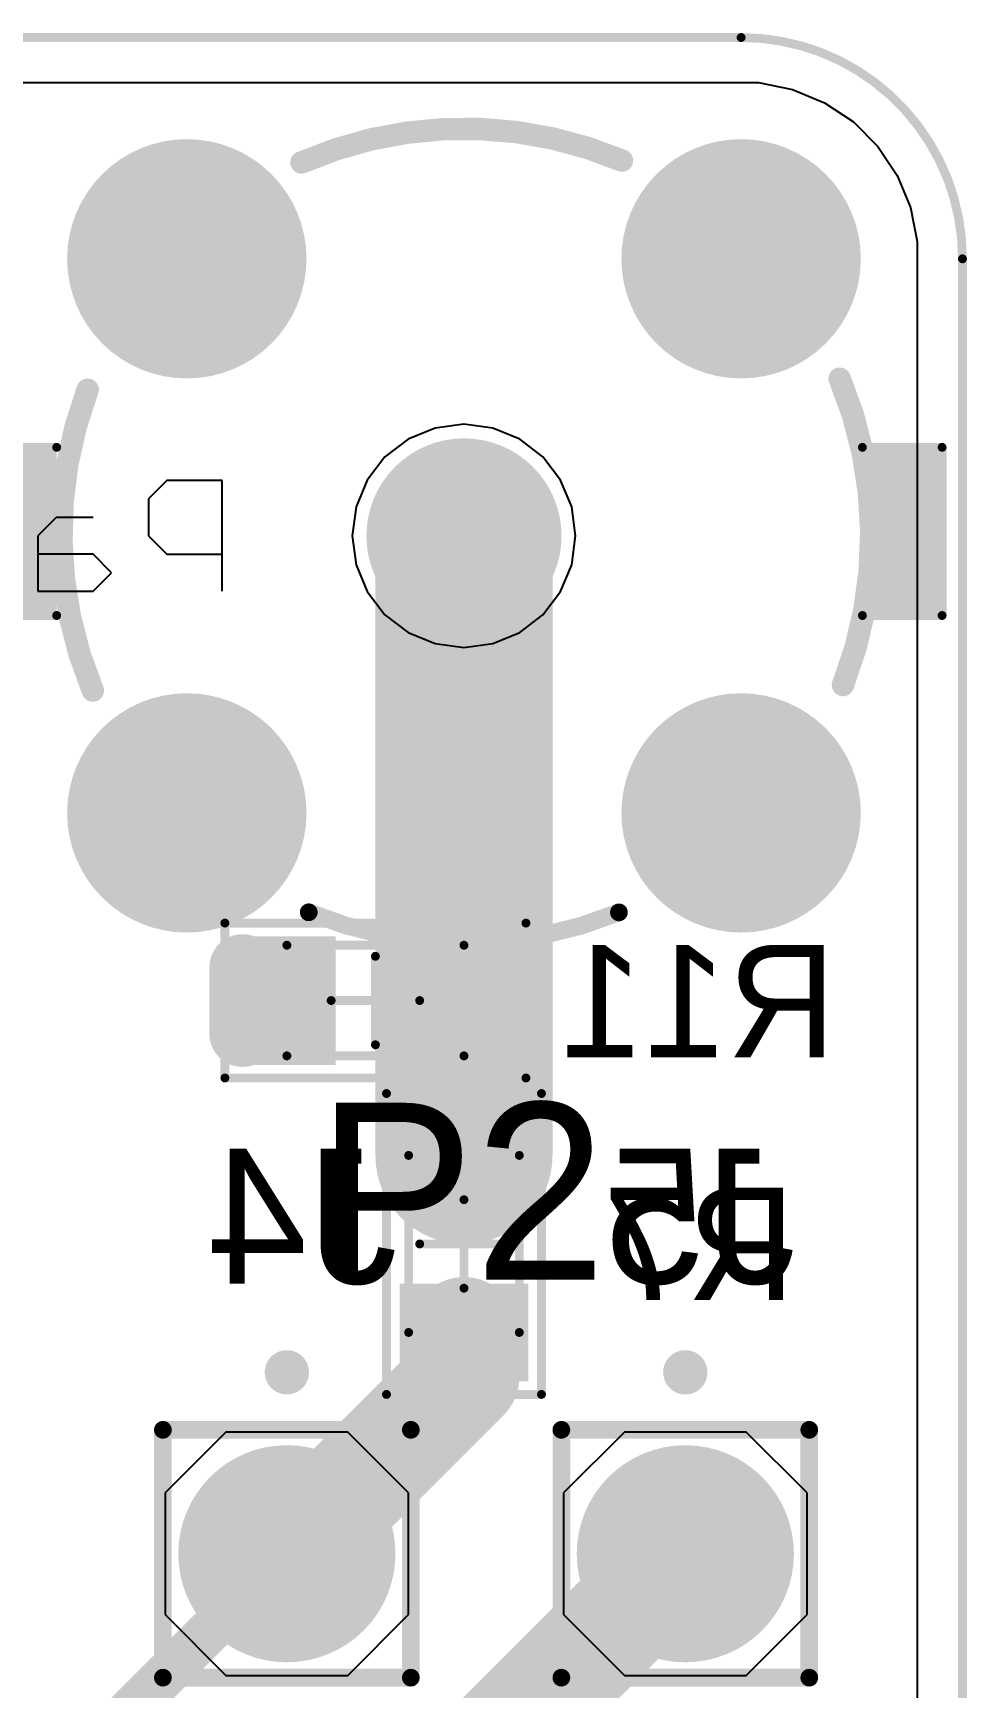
# Model space of a CAD drawing. Extents: x -15.2 to 15.2, y -17.2 to 17.2.
# Drawn here: x 4.63 to 15.18, y -1.52 to 17.18 of the extents above; entities that cross this region are included whole.
import ezdxf

# ---------------------------------------------------------------- set-up
doc = ezdxf.new("R2010")
doc.units = 0
doc.layers.get('0').update_dxf_attribs({"linetype": 'CONTINUOUS'})
for name, color, linetype in [('BOTTOMLAYER', 5, 'CONTINUOUS'), ('BOTTOMOVERLAY', 54, 'CONTINUOUS'), ('BOTTOMPASTE', 16, 'CONTINUOUS'), ('BOTTOMSOLDER', 6, 'CONTINUOUS'), ('MECHANICAL1', 6, 'CONTINUOUS'), ('MECHANICAL13', 56, 'CONTINUOUS'), ('MECHANICAL4', 56, 'CONTINUOUS'), ('MULTILAYER', 9, 'CONTINUOUS'), ('TOPLAYER', 1, 'CONTINUOUS'), ('TOPOVERLAY', 2, 'CONTINUOUS'), ('TOPSOLDER', 216, 'CONTINUOUS')]:
    doc.layers.add(name, color=color, linetype=linetype)

# ---------------------------------------------------------------- blocks, each defined once
blk = doc.blocks.new('0805R_B_2')
at = {"layer": 'BOTTOMLAYER'}
for points in [[(-1.45, 0.625), (-1.45, -0.625), (-0.55, 0.625), (-0.55, -0.625)], [(0.55, 0.625), (0.55, -0.625), (1.45, 0.625), (1.45, -0.625)]]:
    blk.add_solid(points, dxfattribs=at)
at = {"layer": 'BOTTOMPASTE'}
for points in [[(-1.45, 0.625), (-1.45, -0.625), (-0.55, 0.625), (-0.55, -0.625)], [(0.55, 0.625), (0.55, -0.625), (1.45, 0.625), (1.45, -0.625)]]:
    blk.add_solid(points, dxfattribs=at)
at = {"layer": 'BOTTOMSOLDER'}
for points in [[(-1.552, 0.727), (-1.552, -0.727), (-0.448, 0.727), (-0.448, -0.727)], [(0.448, 0.727), (0.448, -0.727), (1.552, 0.727), (1.552, -0.727)]]:
    blk.add_solid(points, dxfattribs=at)
at = {"layer": 'MECHANICAL13', "const_width": 0.1}
for points in [[(-1.7, 0.875), (-1.7, -0.875)], [(1.7, 0.875), (-1.7, 0.875)], [(1.7, 0.875), (1.7, -0.875)], [(-1, 0.625), (-1, -0.625)], [(1, 0.625), (-1, 0.625)], [(1, 0.625), (1, -0.625)], [(0, 0.5), (0, -0.5)], [(0.5, 0), (-0.5, 0)], [(1, -0.625), (-1, -0.625)], [(1.7, -0.875), (-1.7, -0.875)]]:
    blk.add_lwpolyline(points, dxfattribs=at)
at = {"layer": 'MECHANICAL13', "const_width": 0.05}
for points in [[(-1.725, 0.875, 1), (-1.675, 0.875, 1)], [(-1.725, 0.875, 1), (-1.675, 0.875, 1)], [(1.675, 0.875, 1), (1.725, 0.875, 1)], [(1.675, 0.875, 1), (1.725, 0.875, 1)], [(-1.025, 0.625, 1), (-0.975, 0.625, 1)], [(-1.025, 0.625, 1), (-0.975, 0.625, 1)], [(0.975, 0.625, 1), (1.025, 0.625, 1)], [(0.975, 0.625, 1), (1.025, 0.625, 1)], [(-0.025, 0.5, 1), (0.025, 0.5, 1)], [(-0.525, 0, 1), (-0.475, 0, 1)], [(0.475, 0, 1), (0.525, 0, 1)], [(-0.025, -0.5, 1), (0.025, -0.5, 1)], [(-1.025, -0.625, 1), (-0.975, -0.625, 1)], [(-1.025, -0.625, 1), (-0.975, -0.625, 1)], [(0.975, -0.625, 1), (1.025, -0.625, 1)], [(0.975, -0.625, 1), (1.025, -0.625, 1)], [(-1.725, -0.875, 1), (-1.675, -0.875, 1)], [(-1.725, -0.875, 1), (-1.675, -0.875, 1)], [(1.675, -0.875, 1), (1.725, -0.875, 1)], [(1.675, -0.875, 1), (1.725, -0.875, 1)]]:
    blk.add_lwpolyline(points, format="xyb", close=True, dxfattribs=at)
blk = doc.blocks.new('0805R_B_4')
at = {"layer": 'BOTTOMLAYER'}
for points in [[(-1.45, 0.625), (-1.45, -0.625), (-0.55, 0.625), (-0.55, -0.625)], [(0.55, 0.625), (0.55, -0.625), (1.45, 0.625), (1.45, -0.625)]]:
    blk.add_solid(points, dxfattribs=at)
at = {"layer": 'BOTTOMPASTE'}
for points in [[(-1.45, 0.625), (-1.45, -0.625), (-0.55, 0.625), (-0.55, -0.625)], [(0.55, 0.625), (0.55, -0.625), (1.45, 0.625), (1.45, -0.625)]]:
    blk.add_solid(points, dxfattribs=at)
at = {"layer": 'BOTTOMSOLDER'}
for points in [[(-1.552, 0.727), (-1.552, -0.727), (-0.448, 0.727), (-0.448, -0.727)], [(0.448, 0.727), (0.448, -0.727), (1.552, 0.727), (1.552, -0.727)]]:
    blk.add_solid(points, dxfattribs=at)
at = {"layer": 'MECHANICAL13', "const_width": 0.1}
for points in [[(-1.7, -0.875), (-1.7, 0.875)], [(1.7, 0.875), (-1.7, 0.875)], [(1.7, -0.875), (1.7, 0.875)], [(-1, -0.625), (-1, 0.625)], [(1, 0.625), (-1, 0.625)], [(1, -0.625), (1, 0.625)], [(0, -0.5), (0, 0.5)], [(0.5, 0), (-0.5, 0)], [(1, -0.625), (-1, -0.625)], [(1.7, -0.875), (-1.7, -0.875)]]:
    blk.add_lwpolyline(points, dxfattribs=at)
at = {"layer": 'MECHANICAL13', "const_width": 0.05}
for points in [[(-1.725, 0.875, 1), (-1.675, 0.875, 1)], [(-1.725, 0.875, 1), (-1.675, 0.875, 1)], [(1.675, 0.875, 1), (1.725, 0.875, 1)], [(1.675, 0.875, 1), (1.725, 0.875, 1)], [(-1.025, 0.625, 1), (-0.975, 0.625, 1)], [(-1.025, 0.625, 1), (-0.975, 0.625, 1)], [(0.975, 0.625, 1), (1.025, 0.625, 1)], [(0.975, 0.625, 1), (1.025, 0.625, 1)], [(-0.025, 0.5, 1), (0.025, 0.5, 1)], [(-0.525, 0, 1), (-0.475, 0, 1)], [(0.475, 0, 1), (0.525, 0, 1)], [(-0.025, -0.5, 1), (0.025, -0.5, 1)], [(-1.025, -0.625, 1), (-0.975, -0.625, 1)], [(-1.025, -0.625, 1), (-0.975, -0.625, 1)], [(0.975, -0.625, 1), (1.025, -0.625, 1)], [(0.975, -0.625, 1), (1.025, -0.625, 1)], [(-1.725, -0.875, 1), (-1.675, -0.875, 1)], [(-1.725, -0.875, 1), (-1.675, -0.875, 1)], [(1.675, -0.875, 1), (1.725, -0.875, 1)], [(1.675, -0.875, 1), (1.725, -0.875, 1)]]:
    blk.add_lwpolyline(points, format="xyb", close=True, dxfattribs=at)
blk = doc.blocks.new('PIN1_B_7')
at = {"layer": 'BOTTOMLAYER', "const_width": 1.125}
blk.add_lwpolyline([(-0.563, 0, 1), (0.563, 0, 1)], format="xyb", close=True, dxfattribs=at)
at = {"layer": 'BOTTOMOVERLAY', "const_width": 0.2}
for points in [[(1.4, 1.4), (-1.4, 1.4)], [(-1.4, 1.4), (-1.4, -1.4)], [(1.4, 1.4), (1.4, -1.4)], [(1.4, -1.4), (-1.4, -1.4)]]:
    blk.add_lwpolyline(points, dxfattribs=at)
at = {"layer": 'BOTTOMOVERLAY'}
for points, const_width in [([(-1.45, 1.4, 1), (-1.35, 1.4, 1)], 0.1), ([(-1.45, 1.4, 1), (-1.35, 1.4, 1)], 0.1), ([(1.35, 1.4, 1), (1.45, 1.4, 1)], 0.1), ([(1.35, 1.4, 1), (1.45, 1.4, 1)], 0.1), ([(-1.45, -1.4, 1), (-1.35, -1.4, 1)], 0.1), ([(-1.45, -1.4, 1), (-1.35, -1.4, 1)], 0.1), ([(1.35, -1.4, 1), (1.45, -1.4, 1)], 0.1), ([(1.35, -1.4, 1), (1.45, -1.4, 1)], 0.1), ([(0.125, -2.05, 1), (-0.125, -2.05, 1)], 0.25), ([(-0.188, -2.05, 1), (-0.063, -2.05, 1)], 0.125), ([(0.063, -2.05, 1), (0.188, -2.05, 1)], 0.125)]:
    blk.add_lwpolyline(points, format="xyb", close=True, dxfattribs=dict(at, const_width=const_width))
at = {"layer": 'BOTTOMSOLDER', "const_width": 1.227}
blk.add_lwpolyline([(-0.613, 0, 1), (0.613, 0, 1)], format="xyb", close=True, dxfattribs=at)
at = {"layer": 'MULTILAYER', "const_width": 1.125}
blk.add_lwpolyline([(-0.563, 0, 1), (0.563, 0, 1)], format="xyb", close=True, dxfattribs=at)
at = {"layer": 'TOPLAYER', "const_width": 1.125}
blk.add_lwpolyline([(-0.563, 0, 1), (0.563, 0, 1)], format="xyb", close=True, dxfattribs=at)
at = {"layer": 'TOPSOLDER', "const_width": 1.227}
blk.add_lwpolyline([(-0.613, 0, 1), (0.613, 0, 1)], format="xyb", close=True, dxfattribs=at)
blk = doc.blocks.new('PIN1_B_8')
at = {"layer": 'BOTTOMLAYER', "const_width": 1.125}
blk.add_lwpolyline([(-0.563, 0, 1), (0.563, 0, 1)], format="xyb", close=True, dxfattribs=at)
at = {"layer": 'BOTTOMOVERLAY', "const_width": 0.2}
for points in [[(1.4, 1.4), (-1.4, 1.4)], [(-1.4, 1.4), (-1.4, -1.4)], [(1.4, 1.4), (1.4, -1.4)], [(1.4, -1.4), (-1.4, -1.4)]]:
    blk.add_lwpolyline(points, dxfattribs=at)
at = {"layer": 'BOTTOMOVERLAY'}
for points, const_width in [([(-1.45, 1.4, 1), (-1.35, 1.4, 1)], 0.1), ([(-1.45, 1.4, 1), (-1.35, 1.4, 1)], 0.1), ([(1.35, 1.4, 1), (1.45, 1.4, 1)], 0.1), ([(1.35, 1.4, 1), (1.45, 1.4, 1)], 0.1), ([(-1.45, -1.4, 1), (-1.35, -1.4, 1)], 0.1), ([(-1.45, -1.4, 1), (-1.35, -1.4, 1)], 0.1), ([(1.35, -1.4, 1), (1.45, -1.4, 1)], 0.1), ([(1.35, -1.4, 1), (1.45, -1.4, 1)], 0.1), ([(0.125, -2.05, 1), (-0.125, -2.05, 1)], 0.25), ([(-0.188, -2.05, 1), (-0.063, -2.05, 1)], 0.125), ([(0.063, -2.05, 1), (0.188, -2.05, 1)], 0.125)]:
    blk.add_lwpolyline(points, format="xyb", close=True, dxfattribs=dict(at, const_width=const_width))
at = {"layer": 'BOTTOMSOLDER', "const_width": 1.227}
blk.add_lwpolyline([(-0.613, 0, 1), (0.613, 0, 1)], format="xyb", close=True, dxfattribs=at)
at = {"layer": 'MULTILAYER', "const_width": 1.125}
blk.add_lwpolyline([(-0.563, 0, 1), (0.563, 0, 1)], format="xyb", close=True, dxfattribs=at)
at = {"layer": 'TOPLAYER', "const_width": 1.125}
blk.add_lwpolyline([(-0.563, 0, 1), (0.563, 0, 1)], format="xyb", close=True, dxfattribs=at)
at = {"layer": 'TOPSOLDER', "const_width": 1.227}
blk.add_lwpolyline([(-0.613, 0, 1), (0.613, 0, 1)], format="xyb", close=True, dxfattribs=at)
blk = doc.blocks.new('BNC_S________11')
at = {"layer": 'BOTTOMLAYER'}
for points, const_width in [([(-3.755, 3.13, 1), (-2.505, 3.13, 1)], 1.25), ([(2.505, 3.13, 1), (3.755, 3.13, 1)], 1.25), ([(-0.5, 0, 1), (0.5, 0, 1)], 1), ([(-3.755, -3.13, 1), (-2.505, -3.13, 1)], 1.25), ([(2.505, -3.13, 1), (3.755, -3.13, 1)], 1.25)]:
    blk.add_lwpolyline(points, format="xyb", close=True, dxfattribs=dict(at, const_width=const_width))
at = {"layer": 'BOTTOMSOLDER'}
for points, const_width in [([(-3.806, 3.13, 1), (-2.454, 3.13, 1)], 1.352), ([(2.454, 3.13, 1), (3.806, 3.13, 1)], 1.352), ([(-0.551, 0, 1), (0.551, 0, 1)], 1.102), ([(-3.806, -3.13, 1), (-2.454, -3.13, 1)], 1.352), ([(2.454, -3.13, 1), (3.806, -3.13, 1)], 1.352)]:
    blk.add_lwpolyline(points, format="xyb", close=True, dxfattribs=dict(at, const_width=const_width))
at = {"layer": 'MULTILAYER'}
for points, const_width in [([(-3.755, 3.13, 1), (-2.505, 3.13, 1)], 1.25), ([(2.505, 3.13, 1), (3.755, 3.13, 1)], 1.25), ([(-0.5, 0, 1), (0.5, 0, 1)], 1), ([(-3.755, -3.13, 1), (-2.505, -3.13, 1)], 1.25), ([(2.505, -3.13, 1), (3.755, -3.13, 1)], 1.25)]:
    blk.add_lwpolyline(points, format="xyb", close=True, dxfattribs=dict(at, const_width=const_width))
at = {"layer": 'TOPLAYER'}
for points, const_width in [([(-3.755, 3.13, 1), (-2.505, 3.13, 1)], 1.25), ([(2.505, 3.13, 1), (3.755, 3.13, 1)], 1.25), ([(-0.5, 0, 1), (0.5, 0, 1)], 1), ([(-3.755, -3.13, 1), (-2.505, -3.13, 1)], 1.25), ([(2.505, -3.13, 1), (3.755, -3.13, 1)], 1.25)]:
    blk.add_lwpolyline(points, format="xyb", close=True, dxfattribs=dict(at, const_width=const_width))
at = {"layer": 'TOPOVERLAY'}
for points, const_width in [([(-1.834, 4.219, -0.204893), (1.784, 4.24)], 0.254), ([(4.244, 1.775, -0.195177), (4.28, -1.685)], 0.254), ([(-4.192, -1.747, -0.19149), (-4.25, 1.651)], 0.254), ([(1.75, -4.254, -0.197833), (-1.753, -4.253)], 0.2)]:
    blk.add_lwpolyline(points, format="xyb", dxfattribs=dict(at, const_width=const_width))
for points, const_width in [([(-1.898, 4.219, 1), (-1.771, 4.219, 1)], 0.127), ([(1.72, 4.24, 1), (1.847, 4.24, 1)], 0.127), ([(4.18, 1.775, 1), (4.307, 1.775, 1)], 0.127), ([(-4.313, 1.651, 1), (-4.186, 1.651, 1)], 0.127), ([(-5.425, 1, 1), (-5.375, 1, 1)], 0.05), ([(-5.425, 1, 1), (-5.375, 1, 1)], 0.05), ([(-4.625, 1, 1), (-4.575, 1, 1)], 0.05), ([(4.475, 1, 1), (4.525, 1, 1)], 0.05), ([(5.375, 1, 1), (5.425, 1, 1)], 0.05), ([(5.375, 1, 1), (5.425, 1, 1)], 0.05), ([(-5.425, -0.9, 1), (-5.375, -0.9, 1)], 0.05), ([(-5.425, -0.9, 1), (-5.375, -0.9, 1)], 0.05), ([(-4.625, -0.9, 1), (-4.575, -0.9, 1)], 0.05), ([(4.475, -0.9, 1), (4.525, -0.9, 1)], 0.05), ([(5.375, -0.9, 1), (5.425, -0.9, 1)], 0.05), ([(5.375, -0.9, 1), (5.425, -0.9, 1)], 0.05), ([(-4.255, -1.747, 1), (-4.128, -1.747, 1)], 0.127), ([(4.217, -1.685, 1), (4.344, -1.685, 1)], 0.127), ([(-1.803, -4.253, 1), (-1.703, -4.253, 1)], 0.1), ([(1.7, -4.254, 1), (1.8, -4.254, 1)], 0.1)]:
    blk.add_lwpolyline(points, format="xyb", close=True, dxfattribs=dict(at, const_width=const_width))
at = {"layer": 'TOPOVERLAY', "const_width": 0.1}
for points in [[(-5.4, 1), (-4.6, 1)], [(-5.4, -0.9), (-5.4, 1)], [(4.5, 1), (5.4, 1)], [(5.4, -0.9), (5.4, 1)], [(-5.4, -0.9), (-4.6, -0.9)], [(4.5, -0.9), (5.4, -0.9)]]:
    blk.add_lwpolyline(points, dxfattribs=at)
at = {"layer": 'TOPOVERLAY'}
for points in [[(-5.4, -0.9), (-4.6, -0.9), (-5.4, 1), (-4.6, 1)], [(4.6, -0.9), (5.4, -0.9), (4.6, 1), (5.4, 1)]]:
    blk.add_solid(points, dxfattribs=at)
at = {"layer": 'TOPSOLDER'}
for points, const_width in [([(-3.806, 3.13, 1), (-2.454, 3.13, 1)], 1.352), ([(2.454, 3.13, 1), (3.806, 3.13, 1)], 1.352), ([(-0.551, 0, 1), (0.551, 0, 1)], 1.102), ([(-3.806, -3.13, 1), (-2.454, -3.13, 1)], 1.352), ([(2.454, -3.13, 1), (3.806, -3.13, 1)], 1.352)]:
    blk.add_lwpolyline(points, format="xyb", close=True, dxfattribs=dict(at, const_width=const_width))

msp = doc.modelspace()

# ---------------------------------------------------------------- linework, layer by layer
at = {"layer": 'BOTTOMLAYER'}
for points, const_width in [([(9.5, 4.5), (9.5, 11.5)], 2), ([(7, 5.875), (7, 6.625)], 0.75), ([(9.5, 2), (9.5, 2.5)], 1.25), ([(7.5, 0), (9.5, 2)], 1.25), ([(9.489, -2.511), (12, 0)], 1.25), ([(4.96, -2.54), (7.5, 0)], 0.5)]:
    msp.add_lwpolyline(points, dxfattribs=dict(at, const_width=const_width))
for points, const_width in [([(9, 11.5, 1), (10, 11.5, 1)], 1), ([(6.812, 6.625, 1), (7.187, 6.625, 1)], 0.375), ([(6.812, 6.625, 1), (7.187, 6.625, 1)], 0.375), ([(6.812, 5.875, 1), (7.187, 5.875, 1)], 0.375), ([(6.812, 5.875, 1), (7.187, 5.875, 1)], 0.375), ([(9, 4.5, 1), (10, 4.5, 1)], 1), ([(9.188, 2.5, 1), (9.813, 2.5, 1)], 0.625), ([(9.188, 2, 1), (9.813, 2, 1)], 0.625), ([(9.188, 2, 1), (9.813, 2, 1)], 0.625), ([(7.188, 0, 1), (7.812, 0, 1)], 0.625), ([(11.688, 0, 1), (12.313, 0, 1)], 0.625), ([(7.375, 0, 1), (7.625, 0, 1)], 0.25)]:
    msp.add_lwpolyline(points, format="xyb", close=True, dxfattribs=dict(at, const_width=const_width))
at = {"layer": 'BOTTOMOVERLAY'}
for p, q in [((6.144, 12.125), (5.936, 11.917)), ((6.769, 12.125), (6.144, 12.125)), ((6.769, 10.875), (6.769, 12.125)), ((5.936, 11.917), (5.936, 11.5)), ((4.894, 11.708), (4.686, 11.5)), ((5.311, 11.708), (4.894, 11.708)), ((4.686, 11.5), (4.686, 10.875)), ((5.936, 11.5), (6.144, 11.292)), ((5.311, 11.292), (4.686, 11.292)), ((5.519, 11.083), (5.311, 11.292)), ((6.144, 11.292), (6.769, 11.292)), ((5.311, 10.875), (5.519, 11.083)), ((4.686, 10.875), (5.311, 10.875))]:
    msp.add_line(p, q, dxfattribs=at)
at = {"layer": 'MECHANICAL4', "const_width": 0.1}
for points in [[(-12.63, 17.13), (12.63, 17.13)], [(15.13, -14.63), (15.13, 14.63)]]:
    msp.add_lwpolyline(points, dxfattribs=at)
at = {"layer": 'MECHANICAL4', "const_width": 0.05}
for points in [[(12.605, 17.13, 1), (12.655, 17.13, 1)], [(12.605, 17.13, 1), (12.655, 17.13, 1)], [(15.105, 14.63, 1), (15.155, 14.63, 1)], [(15.105, 14.63, 1), (15.155, 14.63, 1)]]:
    msp.add_lwpolyline(points, format="xyb", close=True, dxfattribs=at)
at = {"layer": 'MECHANICAL4', "const_width": 0.1}
msp.add_lwpolyline([(12.63, 17.13, -0.414214), (15.13, 14.63)], format="xyb", dxfattribs=at)
at = {"layer": 'MULTILAYER', "const_width": 0.375}
for points in [[(6.812, 6.625, 1), (7.187, 6.625, 1)], [(6.812, 5.875, 1), (7.187, 5.875, 1)]]:
    msp.add_lwpolyline(points, format="xyb", close=True, dxfattribs=at)
at = {"layer": 'TOPLAYER'}
for p, q in [((-12.826, 16.62), (12.826, 16.62)), ((12.826, 16.62), (13.211, 16.544)), ((13.211, 16.544), (13.573, 16.394)), ((13.573, 16.394), (13.899, 16.176)), ((13.899, 16.176), (14.176, 15.899)), ((14.176, 15.899), (14.394, 15.573)), ((14.394, 15.573), (14.544, 15.211)), ((14.544, 15.211), (14.62, 14.826)), ((14.62, 14.826), (14.62, 14.63)), ((14.62, 14.63), (14.62, -14.63)), ((9.174, 12.718), (8.87, 12.592)), ((9.5, 12.761), (9.174, 12.718)), ((9.826, 12.718), (9.5, 12.761)), ((10.13, 12.592), (9.826, 12.718)), ((8.87, 12.592), (8.608, 12.392)), ((10.392, 12.392), (10.13, 12.592)), ((8.608, 12.392), (8.408, 12.13)), ((10.592, 12.13), (10.392, 12.392)), ((8.408, 12.13), (8.282, 11.826)), ((10.718, 11.826), (10.592, 12.13)), ((8.282, 11.826), (8.239, 11.5)), ((10.761, 11.5), (10.718, 11.826)), ((8.239, 11.5), (8.282, 11.174)), ((10.718, 11.174), (10.761, 11.5)), ((8.282, 11.174), (8.408, 10.87)), ((10.592, 10.87), (10.718, 11.174)), ((8.408, 10.87), (8.608, 10.608)), ((10.392, 10.608), (10.592, 10.87)), ((8.608, 10.608), (8.87, 10.408)), ((10.13, 10.408), (10.392, 10.608)), ((8.87, 10.408), (9.174, 10.282)), ((9.826, 10.282), (10.13, 10.408)), ((9.174, 10.282), (9.5, 10.239)), ((9.5, 10.239), (9.826, 10.282)), ((6.812, 1.375), (6.125, 0.687)), ((8.187, 1.375), (6.812, 1.375)), ((8.875, 0.687), (8.187, 1.375)), ((11.312, 1.375), (10.625, 0.687)), ((12.687, 1.375), (11.312, 1.375)), ((13.375, 0.687), (12.687, 1.375)), ((6.125, 0.687), (6.125, -0.687)), ((8.875, -0.687), (8.875, 0.687)), ((10.625, 0.687), (10.625, -0.687)), ((13.375, -0.687), (13.375, 0.687)), ((6.125, -0.687), (6.812, -1.375)), ((8.187, -1.375), (8.875, -0.687)), ((10.625, -0.687), (11.312, -1.375)), ((12.687, -1.375), (13.375, -0.687)), ((6.812, -1.375), (8.187, -1.375)), ((11.312, -1.375), (12.687, -1.375))]:
    msp.add_line(p, q, dxfattribs=at)
at = {"layer": 'TOPLAYER', "const_width": 0.375}
for points in [[(6.812, 6.625, 1), (7.187, 6.625, 1)], [(6.812, 5.875, 1), (7.187, 5.875, 1)]]:
    msp.add_lwpolyline(points, format="xyb", close=True, dxfattribs=at)

# ---------------------------------------------------------------- block references
msp.add_blockref('BNC_S________11', (9.5, 11.5))
for name, p, rotation in [('0805R_B_2', (8.5, 6.25), 180), ('0805R_B_4', (9.5, 3.5), 270), ('PIN1_B_7', (7.5, 0), 180), ('PIN1_B_8', (12, 0), 180)]:
    msp.add_blockref(name, p, dxfattribs=dict(rotation=rotation))

# ---------------------------------------------------------------- texts
at = {"layer": 'BOTTOMOVERLAY', "text_generation_flag": 2}
for s, p in [('R11', (13.701, 5.609)), ('R7', (13.244, 2.866))]:
    msp.add_text(s, height=1.27, dxfattribs=at).set_placement(p)
at = {"layer": 'MECHANICAL1', "text_generation_flag": 2}
for s, p in [('J4', (8.748, 3.053)), ('J5', (13.244, 3.053))]:
    msp.add_text(s, height=1.524, dxfattribs=at).set_placement(p)
at = {"layer": 'TOPOVERLAY'}
msp.add_text('P2', height=2, dxfattribs=at).set_placement((7.834, 3.095))

doc.saveas('drawing.dxf')
